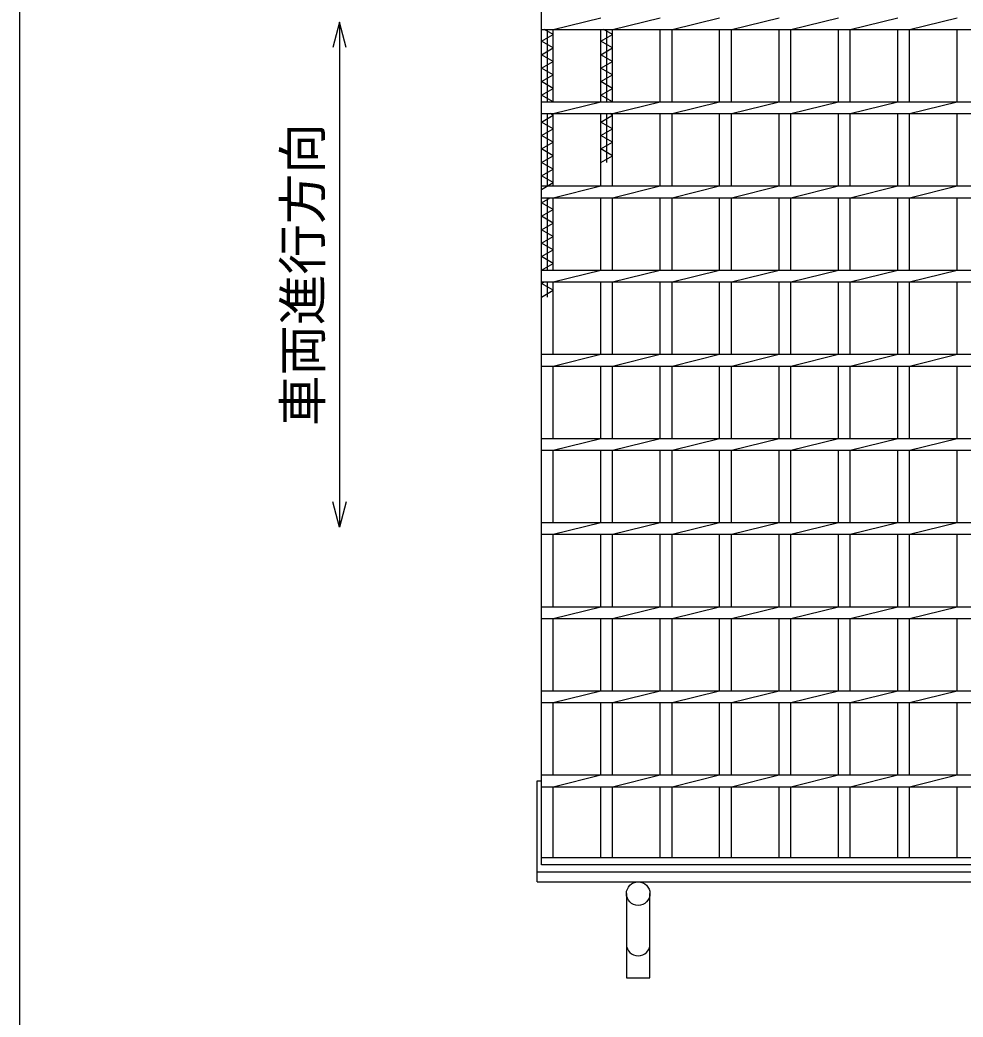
# Model space of a CAD drawing. Units: millimetres, scale not verified. Extents: x -1820 to 1731, y -1282 to 1054.
# Drawn here: x -1729 to -1168, y -311 to 281 of the extents above; entities that cross this region are included whole.
import ezdxf
from ezdxf.enums import TextEntityAlignment as Align

# ---------------------------------------------------------------- set-up
doc = ezdxf.new("R2010")
doc.units = ezdxf.units.MM
doc.header["$LTSCALE"] = 10
for name, color, linetype, lineweight in [('0_2', 150, 'Continuous', 25), ('16', 3, 'Continuous', 25), ('19', 6, 'Continuous', 25)]:
    doc.layers.add(name, color=color, linetype=linetype, lineweight=lineweight)
doc.styles.add('ベクトル', font='')
doc.styles.get('ベクトル').set_extended_font_data('ベクトル')

msp = doc.modelspace()

# ---------------------------------------------------------------- linework, layer by layer
at = {"layer": '0_2'}
msp.add_line((-1729, -1146.5), (-1729, 1053.5), dxfattribs=at)
at = {"layer": '0_2', "color": 4}
for p, q in [((-1539, 279.83), (-1543, 264.83)), ((-1535, 264.83), (-1539, 279.83)), ((-1539, 279.83), (-1539, -20.17)), ((-1539, -20.17), (-1543, -5.17)), ((-1535, -5.17), (-1539, -20.17))]:
    msp.add_line(p, q, dxfattribs=at)
at = {"layer": '16'}
for p, q in [((-1419, -216.5), (-1419, 524.5)), ((-1419, 275.5), (-1419, 282.5)), ((-1412, 275.5), (-1383.7, 282.5)), ((-1376.7, 275.5), (-1348.4, 282.5)), ((-1341.4, 275.5), (-1313.1, 282.5)), ((-1306.1, 275.5), (-1277.8, 282.5)), ((-1270.8, 275.5), (-1242.5, 282.5)), ((-1235.5, 275.5), (-1207.2, 282.5)), ((-1200.2, 275.5), (-1171.9, 282.5)), ((-1419, 275.5), (-424, 275.5)), ((-1412, 272.5), (-1417.25, 275.5)), ((-1415.5, 232.5), (-1415.5, 275.5)), ((-1412, 232.5), (-1412, 275.5)), ((-1383.7, 232.5), (-1383.7, 275.5)), ((-1376.7, 272.5), (-1381.95, 275.5)), ((-1380.2, 232.5), (-1380.2, 275.5)), ((-1376.7, 232.5), (-1376.7, 275.5)), ((-1348.4, 232.5), (-1348.4, 275.5)), ((-1341.4, 232.5), (-1341.4, 275.5)), ((-1313.1, 232.5), (-1313.1, 275.5)), ((-1306.1, 232.5), (-1306.1, 275.5)), ((-1277.8, 232.5), (-1277.8, 275.5)), ((-1270.8, 232.5), (-1270.8, 275.5)), ((-1242.5, 232.5), (-1242.5, 275.5)), ((-1235.5, 232.5), (-1235.5, 275.5)), ((-1207.2, 232.5), (-1207.2, 275.5)), ((-1200.2, 232.5), (-1200.2, 275.5)), ((-1171.9, 232.5), (-1171.9, 275.5)), ((-1419, 268.5), (-1412, 272.5)), ((-1412, 264.5), (-1419, 268.5)), ((-1383.7, 268.5), (-1376.7, 272.5)), ((-1376.7, 264.5), (-1383.7, 268.5)), ((-1419, 260.5), (-1412, 264.5)), ((-1383.7, 260.5), (-1376.7, 264.5)), ((-1412, 256.5), (-1419, 260.5)), ((-1419, 252.5), (-1412, 256.5)), ((-1376.7, 256.5), (-1383.7, 260.5)), ((-1383.7, 252.5), (-1376.7, 256.5)), ((-1412, 248.5), (-1419, 252.5)), ((-1376.7, 248.5), (-1383.7, 252.5)), ((-1419, 244.5), (-1412, 248.5)), ((-1412, 240.5), (-1419, 244.5)), ((-1383.7, 244.5), (-1376.7, 248.5)), ((-1376.7, 240.5), (-1383.7, 244.5)), ((-1419, 236.5), (-1412, 240.5)), ((-1383.7, 236.5), (-1376.7, 240.5)), ((-1412, 232.5), (-1419, 236.5)), ((-1419, 232.5), (-424, 232.5)), ((-1419, 225.5), (-1419, 232.5)), ((-1412, 225.5), (-1383.7, 232.5)), ((-1376.7, 232.5), (-1383.7, 236.5)), ((-1376.7, 225.5), (-1348.4, 232.5)), ((-1341.4, 225.5), (-1313.1, 232.5)), ((-1306.1, 225.5), (-1277.8, 232.5)), ((-1270.8, 225.5), (-1242.5, 232.5)), ((-1235.5, 225.5), (-1207.2, 232.5)), ((-1200.2, 225.5), (-1171.9, 232.5)), ((-1419, 225.5), (-424, 225.5)), ((-1415.5, 182.5), (-1415.5, 225.5)), ((-1412, 224.5), (-1413.75, 225.5)), ((-1412, 182.5), (-1412, 225.5)), ((-1383.7, 182.5), (-1383.7, 225.5)), ((-1380.2, 196.5), (-1380.2, 225.5)), ((-1376.7, 224.5), (-1378.45, 225.5)), ((-1376.7, 182.5), (-1376.7, 225.5)), ((-1348.4, 182.5), (-1348.4, 225.5)), ((-1341.4, 182.5), (-1341.4, 225.5)), ((-1313.1, 182.5), (-1313.1, 225.5)), ((-1306.1, 182.5), (-1306.1, 225.5)), ((-1277.8, 182.5), (-1277.8, 225.5)), ((-1270.8, 182.5), (-1270.8, 225.5)), ((-1242.5, 182.5), (-1242.5, 225.5)), ((-1235.5, 182.5), (-1235.5, 225.5)), ((-1207.2, 182.5), (-1207.2, 225.5)), ((-1200.2, 182.5), (-1200.2, 225.5)), ((-1171.9, 182.5), (-1171.9, 225.5)), ((-1419, 220.5), (-1412, 224.5)), ((-1412, 216.5), (-1419, 220.5)), ((-1383.7, 220.5), (-1376.7, 224.5)), ((-1376.7, 216.5), (-1383.7, 220.5)), ((-1419, 212.5), (-1412, 216.5)), ((-1383.7, 212.5), (-1376.7, 216.5)), ((-1412, 208.5), (-1419, 212.5)), ((-1419, 204.5), (-1412, 208.5)), ((-1376.7, 208.5), (-1383.7, 212.5)), ((-1383.7, 204.5), (-1376.7, 208.5)), ((-1412, 200.5), (-1419, 204.5)), ((-1376.7, 200.5), (-1383.7, 204.5)), ((-1419, 196.5), (-1412, 200.5)), ((-1412, 192.5), (-1419, 196.5)), ((-1383.7, 196.5), (-1376.7, 200.5)), ((-1419, 188.5), (-1412, 192.5)), ((-1412, 184.5), (-1419, 188.5)), ((-1419, 180.5), (-1412, 184.5)), ((-1419, 182.5), (-424, 182.5)), ((-1419, 175.5), (-1419, 182.5)), ((-1412, 175.5), (-1383.7, 182.5)), ((-1376.7, 175.5), (-1348.4, 182.5)), ((-1341.4, 175.5), (-1313.1, 182.5)), ((-1306.1, 175.5), (-1277.8, 182.5)), ((-1270.8, 175.5), (-1242.5, 182.5)), ((-1235.5, 175.5), (-1207.2, 182.5)), ((-1200.2, 175.5), (-1171.9, 182.5)), ((-1419, 175.5), (-424, 175.5)), ((-1419, 172.5), (-1413.75, 175.5)), ((-1412, 168.5), (-1419, 172.5)), ((-1415.5, 132.5), (-1415.5, 175.5)), ((-1412, 132.5), (-1412, 175.5)), ((-1383.7, 132.5), (-1383.7, 175.5)), ((-1376.7, 132.5), (-1376.7, 175.5)), ((-1348.4, 132.5), (-1348.4, 175.5)), ((-1341.4, 132.5), (-1341.4, 175.5)), ((-1313.1, 132.5), (-1313.1, 175.5)), ((-1306.1, 132.5), (-1306.1, 175.5)), ((-1277.8, 132.5), (-1277.8, 175.5)), ((-1270.8, 132.5), (-1270.8, 175.5)), ((-1242.5, 132.5), (-1242.5, 175.5)), ((-1235.5, 132.5), (-1235.5, 175.5)), ((-1207.2, 132.5), (-1207.2, 175.5)), ((-1200.2, 132.5), (-1200.2, 175.5)), ((-1171.9, 132.5), (-1171.9, 175.5)), ((-1419, 164.5), (-1412, 168.5)), ((-1412, 160.5), (-1419, 164.5)), ((-1419, 156.5), (-1412, 160.5)), ((-1412, 152.5), (-1419, 156.5)), ((-1419, 148.5), (-1412, 152.5)), ((-1412, 144.5), (-1419, 148.5)), ((-1419, 140.5), (-1412, 144.5)), ((-1412, 136.5), (-1419, 140.5)), ((-1419, 132.5), (-1412, 136.5)), ((-1419, 132.5), (-424, 132.5)), ((-1419, 125.5), (-1419, 132.5)), ((-1412, 125.5), (-1383.7, 132.5)), ((-1376.7, 125.5), (-1348.4, 132.5)), ((-1341.4, 125.5), (-1313.1, 132.5)), ((-1306.1, 125.5), (-1277.8, 132.5)), ((-1270.8, 125.5), (-1242.5, 132.5)), ((-1235.5, 125.5), (-1207.2, 132.5)), ((-1200.2, 125.5), (-1171.9, 132.5)), ((-1419, 125.5), (-424, 125.5)), ((-1419, 124.5), (-1417.25, 125.5)), ((-1412, 120.5), (-1419, 124.5)), ((-1415.5, 116.5), (-1415.5, 125.5)), ((-1412, 82.5), (-1412, 125.5)), ((-1383.7, 82.5), (-1383.7, 125.5)), ((-1376.7, 82.5), (-1376.7, 125.5)), ((-1348.4, 82.5), (-1348.4, 125.5)), ((-1341.4, 82.5), (-1341.4, 125.5)), ((-1313.1, 82.5), (-1313.1, 125.5)), ((-1306.1, 82.5), (-1306.1, 125.5)), ((-1277.8, 82.5), (-1277.8, 125.5)), ((-1270.8, 82.5), (-1270.8, 125.5)), ((-1242.5, 82.5), (-1242.5, 125.5)), ((-1235.5, 82.5), (-1235.5, 125.5)), ((-1207.2, 82.5), (-1207.2, 125.5)), ((-1200.2, 82.5), (-1200.2, 125.5)), ((-1171.9, 82.5), (-1171.9, 125.5)), ((-1419, 116.5), (-1412, 120.5)), ((-1419, 82.5), (-424, 82.5)), ((-1419, 75.5), (-1419, 82.5)), ((-1412, 75.5), (-1383.7, 82.5)), ((-1376.7, 75.5), (-1348.4, 82.5)), ((-1341.4, 75.5), (-1313.1, 82.5)), ((-1306.1, 75.5), (-1277.8, 82.5)), ((-1270.8, 75.5), (-1242.5, 82.5)), ((-1235.5, 75.5), (-1207.2, 82.5)), ((-1200.2, 75.5), (-1171.9, 82.5)), ((-1419, 75.5), (-424, 75.5)), ((-1412, 32.5), (-1412, 75.5)), ((-1383.7, 32.5), (-1383.7, 75.5)), ((-1376.7, 32.5), (-1376.7, 75.5)), ((-1348.4, 32.5), (-1348.4, 75.5)), ((-1341.4, 32.5), (-1341.4, 75.5)), ((-1313.1, 32.5), (-1313.1, 75.5)), ((-1306.1, 32.5), (-1306.1, 75.5)), ((-1277.8, 32.5), (-1277.8, 75.5)), ((-1270.8, 32.5), (-1270.8, 75.5)), ((-1242.5, 32.5), (-1242.5, 75.5)), ((-1235.5, 32.5), (-1235.5, 75.5)), ((-1207.2, 32.5), (-1207.2, 75.5)), ((-1200.2, 32.5), (-1200.2, 75.5)), ((-1171.9, 32.5), (-1171.9, 75.5)), ((-1419, 32.5), (-424, 32.5)), ((-1419, 25.5), (-1419, 32.5)), ((-1412, 25.5), (-1383.7, 32.5)), ((-1376.7, 25.5), (-1348.4, 32.5)), ((-1341.4, 25.5), (-1313.1, 32.5)), ((-1306.1, 25.5), (-1277.8, 32.5)), ((-1270.8, 25.5), (-1242.5, 32.5)), ((-1235.5, 25.5), (-1207.2, 32.5)), ((-1200.2, 25.5), (-1171.9, 32.5)), ((-1419, 25.5), (-424, 25.5)), ((-1412, -17.5), (-1412, 25.5)), ((-1383.7, -17.5), (-1383.7, 25.5)), ((-1376.7, -17.5), (-1376.7, 25.5)), ((-1348.4, -17.5), (-1348.4, 25.5)), ((-1341.4, -17.5), (-1341.4, 25.5)), ((-1313.1, -17.5), (-1313.1, 25.5)), ((-1306.1, -17.5), (-1306.1, 25.5)), ((-1277.8, -17.5), (-1277.8, 25.5)), ((-1270.8, -17.5), (-1270.8, 25.5)), ((-1242.5, -17.5), (-1242.5, 25.5)), ((-1235.5, -17.5), (-1235.5, 25.5)), ((-1207.2, -17.5), (-1207.2, 25.5)), ((-1200.2, -17.5), (-1200.2, 25.5)), ((-1171.9, -17.5), (-1171.9, 25.5)), ((-1419, -17.5), (-424, -17.5)), ((-1419, -24.5), (-1419, -17.5)), ((-1412, -24.5), (-1383.7, -17.5)), ((-1376.7, -24.5), (-1348.4, -17.5)), ((-1341.4, -24.5), (-1313.1, -17.5)), ((-1306.1, -24.5), (-1277.8, -17.5)), ((-1270.8, -24.5), (-1242.5, -17.5)), ((-1235.5, -24.5), (-1207.2, -17.5)), ((-1200.2, -24.5), (-1171.9, -17.5)), ((-1419, -24.5), (-424, -24.5)), ((-1412, -67.5), (-1412, -24.5)), ((-1383.7, -67.5), (-1383.7, -24.5)), ((-1376.7, -67.5), (-1376.7, -24.5)), ((-1348.4, -67.5), (-1348.4, -24.5)), ((-1341.4, -67.5), (-1341.4, -24.5)), ((-1313.1, -67.5), (-1313.1, -24.5)), ((-1306.1, -67.5), (-1306.1, -24.5)), ((-1277.8, -67.5), (-1277.8, -24.5)), ((-1270.8, -67.5), (-1270.8, -24.5)), ((-1242.5, -67.5), (-1242.5, -24.5)), ((-1235.5, -67.5), (-1235.5, -24.5)), ((-1207.2, -67.5), (-1207.2, -24.5)), ((-1200.2, -67.5), (-1200.2, -24.5)), ((-1171.9, -67.5), (-1171.9, -24.5)), ((-1419, -67.5), (-424, -67.5)), ((-1419, -74.5), (-1419, -67.5)), ((-1412, -74.5), (-1383.7, -67.5)), ((-1376.7, -74.5), (-1348.4, -67.5)), ((-1341.4, -74.5), (-1313.1, -67.5)), ((-1306.1, -74.5), (-1277.8, -67.5)), ((-1270.8, -74.5), (-1242.5, -67.5)), ((-1235.5, -74.5), (-1207.2, -67.5)), ((-1200.2, -74.5), (-1171.9, -67.5)), ((-1419, -74.5), (-424, -74.5)), ((-1412, -117.5), (-1412, -74.5)), ((-1383.7, -117.5), (-1383.7, -74.5)), ((-1376.7, -117.5), (-1376.7, -74.5)), ((-1348.4, -117.5), (-1348.4, -74.5)), ((-1341.4, -117.5), (-1341.4, -74.5)), ((-1313.1, -117.5), (-1313.1, -74.5)), ((-1306.1, -117.5), (-1306.1, -74.5)), ((-1277.8, -117.5), (-1277.8, -74.5)), ((-1270.8, -117.5), (-1270.8, -74.5)), ((-1242.5, -117.5), (-1242.5, -74.5)), ((-1235.5, -117.5), (-1235.5, -74.5)), ((-1207.2, -117.5), (-1207.2, -74.5)), ((-1200.2, -117.5), (-1200.2, -74.5)), ((-1171.9, -117.5), (-1171.9, -74.5)), ((-1419, -117.5), (-424, -117.5)), ((-1419, -124.5), (-1419, -117.5)), ((-1412, -124.5), (-1383.7, -117.5)), ((-1376.7, -124.5), (-1348.4, -117.5)), ((-1341.4, -124.5), (-1313.1, -117.5)), ((-1306.1, -124.5), (-1277.8, -117.5)), ((-1270.8, -124.5), (-1242.5, -117.5)), ((-1235.5, -124.5), (-1207.2, -117.5)), ((-1200.2, -124.5), (-1171.9, -117.5)), ((-1419, -124.5), (-424, -124.5)), ((-1412, -167.5), (-1412, -124.5)), ((-1383.7, -167.5), (-1383.7, -124.5)), ((-1376.7, -167.5), (-1376.7, -124.5)), ((-1348.4, -167.5), (-1348.4, -124.5)), ((-1341.4, -167.5), (-1341.4, -124.5)), ((-1313.1, -167.5), (-1313.1, -124.5)), ((-1306.1, -167.5), (-1306.1, -124.5)), ((-1277.8, -167.5), (-1277.8, -124.5)), ((-1270.8, -167.5), (-1270.8, -124.5)), ((-1242.5, -167.5), (-1242.5, -124.5)), ((-1235.5, -167.5), (-1235.5, -124.5)), ((-1207.2, -167.5), (-1207.2, -124.5)), ((-1200.2, -167.5), (-1200.2, -124.5)), ((-1171.9, -167.5), (-1171.9, -124.5)), ((-1419, -167.5), (-424, -167.5)), ((-1419, -174.5), (-1419, -167.5)), ((-1412, -174.5), (-1383.7, -167.5)), ((-1376.7, -174.5), (-1348.4, -167.5)), ((-1341.4, -174.5), (-1313.1, -167.5)), ((-1306.1, -174.5), (-1277.8, -167.5)), ((-1270.8, -174.5), (-1242.5, -167.5)), ((-1235.5, -174.5), (-1207.2, -167.5)), ((-1200.2, -174.5), (-1171.9, -167.5)), ((-1419, -174.5), (-424, -174.5)), ((-1412, -216.5), (-1412, -174.5)), ((-1383.7, -216.5), (-1383.7, -174.5)), ((-1376.7, -216.5), (-1376.7, -174.5)), ((-1348.4, -216.5), (-1348.4, -174.5)), ((-1341.4, -216.5), (-1341.4, -174.5)), ((-1313.1, -216.5), (-1313.1, -174.5)), ((-1306.1, -216.5), (-1306.1, -174.5)), ((-1277.8, -216.5), (-1277.8, -174.5)), ((-1270.8, -216.5), (-1270.8, -174.5)), ((-1242.5, -216.5), (-1242.5, -174.5)), ((-1235.5, -216.5), (-1235.5, -174.5)), ((-1207.2, -216.5), (-1207.2, -174.5)), ((-1200.2, -216.5), (-1200.2, -174.5)), ((-1171.9, -216.5), (-1171.9, -174.5)), ((-1419, -216.5), (-424, -216.5)), ((-1419, -221), (-1419, -216.5)), ((-1419, -216.5), (-1412, -216.5)), ((-1383.7, -216.5), (-1376.7, -216.5)), ((-1348.4, -216.5), (-1341.4, -216.5)), ((-1313.1, -216.5), (-1306.1, -216.5)), ((-1277.8, -216.5), (-1270.8, -216.5)), ((-1242.5, -216.5), (-1235.5, -216.5)), ((-1207.2, -216.5), (-1200.2, -216.5)), ((-1171.9, -216.5), (-1164.9, -216.5)), ((-424, -221), (-1419, -221))]:
    msp.add_line(p, q, dxfattribs=at)
at = {"layer": '19'}
for p, q in [((-1421.5, -231), (-1421.5, -171)), ((-1421.5, -171), (-1419, -171)), ((-1421.5, -225), (-421.5, -225)), ((-1421.5, -231), (-421.5, -231)), ((-1368.5, -238), (-1368.5, -288)), ((-1354.5, -288), (-1354.5, -238)), ((-1368.5, -288), (-1354.5, -288))]:
    msp.add_line(p, q, dxfattribs=at)
msp.add_circle((-1361.5, -238), 7, dxfattribs=at)
msp.add_arc((-1361.5, -268), 7, 180, 0, dxfattribs=at)

# ---------------------------------------------------------------- texts
at = {"layer": '0_2', "color": 2, "style": 'ベクトル'}
msp.add_text('車両進行方向', height=21.99, rotation=90, dxfattribs=at).set_placement((-1561, 39.83), align=Align.MIDDLE_LEFT)

doc.saveas('drawing.dxf')
